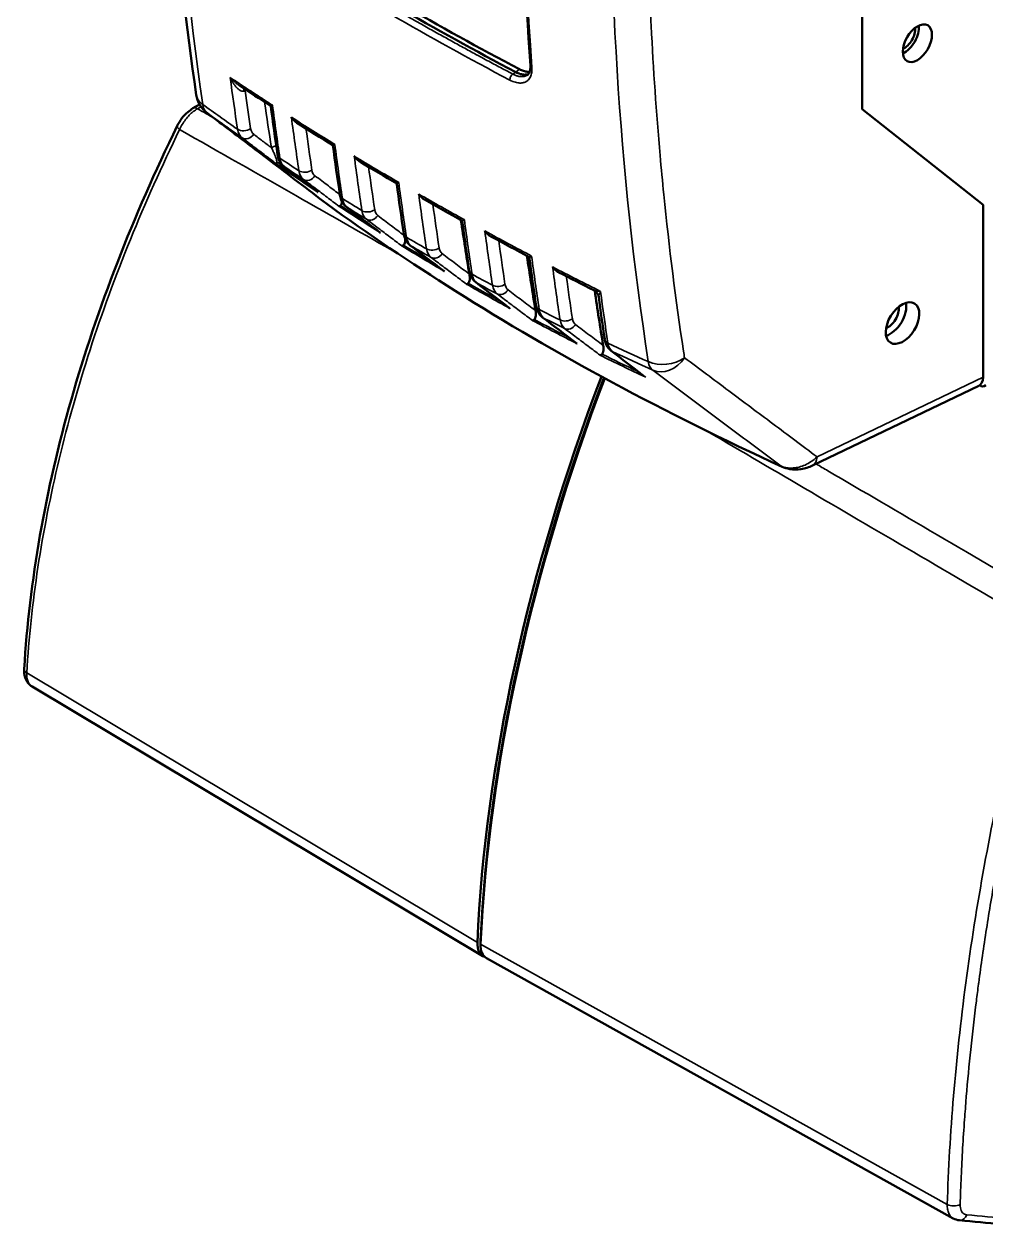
# Model space of a CAD drawing. Header units: millimetres. Extents: x 40 to 2195, y 40 to 1687.
# Drawn here: x 370.7 to 475.5, y 1177.3 to 1308.4 of the extents above; entities that cross this region are included whole.
import ezdxf

# ---------------------------------------------------------------- set-up
doc = ezdxf.new("R2010")
doc.units = ezdxf.units.MM
doc.header["$LTSCALE"] = 8
doc.layers.add('Visible (ISO)', color=7, linetype='Continuous', lineweight=50)
doc.layers.add('Visible Narrow (ISO)', color=7, linetype='Continuous', lineweight=35)

msp = doc.modelspace()

# ---------------------------------------------------------------- linework, layer by layer
at = {"layer": 'Visible (ISO)'}
for p, q in [((462.017, 1417.423), (462.017, 1299.179)), ((462.017, 1319.223), (462.017, 1299.179)), ((425.516, 1302.885), (425.516, 1302.885)), ((426.022, 1303.311), (426.022, 1303.311)), ((389.817, 1299.686), (389.093, 1299.268)), ((462.017, 1299.179), (475.189, 1288.756)), ((401.852, 1291.478), (401.852, 1291.478)), ((475.189, 1288.756), (475.189, 1269.976)), ((408.617, 1287.116), (408.617, 1287.117)), ((415.548, 1282.949), (415.548, 1282.949)), ((416.266, 1281.668), (416.266, 1281.668)), ((432.77, 1279.445), (432.77, 1279.445)), ((422.645, 1278.976), (422.645, 1278.976)), ((429.907, 1275.198), (429.907, 1275.198)), ((456.601, 1260.336), (474.73, 1269.036)), ((474.823, 1269.09), (474.952, 1269.016)), ((420.687, 1206.885), (371.568, 1236.252)), ((471.933, 1178.306), (421.067, 1206.666)), ((473.521, 1205.503), (473.521, 1205.503)), ((471.609, 1186.72), (471.609, 1186.72)), ((471.407, 1182.962), (471.407, 1182.962)), ((471.933, 1178.306), (471.933, 1178.306))]:
    msp.add_line(p, q, dxfattribs=at)
msp.add_arc((392.418, 1301.18), 3, 188.24774, 232.76038, dxfattribs=at)
for centre, major_axis, ratio, start_param, end_param in [((613.36, 1427.063), (-311.543, 43.291), 0.5622358, 0.8922734, 0.9988721), ((692.39, 1472.754), (-396.947, -0.026), 0.5773944, 0.7401706, 0.8305493), ((466.613, 1307.179), (-1.125, -1.949), 0.5773503, 0.6796738, 2.4619188), ((466.613, 1307.179), (0.825, 1.429), 0.5773503, 3.793115, 5.6316629), ((433.733, 1302.321), (6.25, -10.825), 0.5773503, 4.3734386, 4.3734641), ((389.593, 1298.402), (-0.5, 0.866), 0.5773498, 6.28314, 6.2832498), ((392.418, 1301.18), (-1.815, -2.388), 0.8274434, 6.2831845, 6.3003212), ((388.268, 1296.908), (-0.899, 0.439), 0.2850722, 6.2831203, 6.2831868), ((720.407, 1534.698), (226.186, 391.498), 0.5775493, 2.5116941, 2.5116961), ((399.303, 1294.338), (-0.989, -0.148), 0.6610189, 0.0000019, 0.0000413), ((727.467, 1530.606), (226.334, 391.753), 0.5775507, 2.511547, 2.5133314), ((406.097, 1289.948), (-0.989, -0.149), 0.661143, 0.0000033, 0.0000704), ((734.535, 1526.522), (226.362, 391.8), 0.577551, 2.5111866, 2.5288132), ((410.063, 1286.545), (-1.127, 0.782), 0.7259136, 1.5088495, 1.5841209), ((413.058, 1285.744), (-0.989, -0.149), 0.6611919, 0.0000039, 0.0000755), ((741.604, 1522.438), (226.264, 391.629), 0.5775516, 2.5109415, 2.5288117), ((420.187, 1281.727), (-0.989, -0.149), 0.661166, 6.283181, 6.2832515), ((748.673, 1518.353), (226.039, 391.238), 0.5775526, 2.5108318, 2.5286654), ((427.482, 1277.895), (-0.989, -0.148), 0.6610651, 6.2831741, 6.2832202), ((464.993, 1276.68), (1.318, 2.126), 0.5971344, 3.7390018, 5.7232066), ((464.845, 1276.765), (-0.825, -1.429), 0.5773503, 0.5876348, 2.5063218), ((434.945, 1274.251), (-0.989, -0.148), 0.6608886, 6.2831817, 6.283224), ((526.883, 1263.503), (-75.626, -130.988), 0.5773503, 4.9867457, 5.4447994), ((526.883, 1263.503), (75.378, 130.559), 0.5773503, 1.8460252, 2.3032083), ((473.774, 1270.796), (1.001, -1.736), 0.5762964, 6.239625, 7.0684295), ((527.237, 1263.299), (75.626, 130.988), 0.5773503, 1.8450797, 2.3032068), ((475.452, 1269.882), (-0.5, -0.866), 0.5773503, 6.04491, 7.1355666), ((422.2, 1209.476), (1.5, 2.598), 0.5773504, 2.3033682, 3.2597862), ((422.554, 1209.271), (1.5, 2.598), 0.5773501, 2.3033673, 3.1503249), ((478.397, 1204.478), (3.799, 6.523), 0.5740966, 2.974952, 2.9749606), ((471.916, 1193.262), (1.5, 2.598), 0.5773503, 6.0428262, 6.0428445), ((472.707, 1179.093), (-0.093, -0.996), 0.784632, 6.2830733, 6.2831122)]:
    msp.add_ellipse(centre, major_axis=major_axis, ratio=ratio, start_param=start_param, end_param=end_param, dxfattribs=at)
for centre, major_axis, ratio in [((468.027, 1306.363), (1.125, 1.949), 0.5773503), ((466.408, 1275.863), (1.318, 2.126), 0.5971344)]:
    msp.add_ellipse(centre, major_axis=major_axis, ratio=ratio, dxfattribs=at)
for points, knots in [([(389.449, 1300.75), (387.28, 1315.704), (386.019, 1331.417), (385.341, 1363.927), (385.921, 1380.794), (388.504, 1410.731), (390.088, 1423.651), (392.153, 1436.731)], [0, 0, 0, 0, 6.0402302, 6.0402302, 12.0728158, 12.0728158, 16.4986721, 16.4986721, 16.4986721, 16.4986721]), ([(425.858, 1303.939), (424.731, 1319.718), (424.55, 1336.165), (425.807, 1363.862), (426.684, 1374.872), (427.944, 1386.03)], [0, 0, 0, 0, 6.052592, 6.052592, 9.9213973, 9.9213973, 9.9213973, 9.9213973]), ([(425.645, 1303.001), (425.637, 1302.998), (425.628, 1302.995), (425.62, 1302.992), (425.497, 1302.951), (425.362, 1302.931), (425.217, 1302.933), (425.073, 1302.936), (424.919, 1302.961), (424.76, 1303.007), (424.601, 1303.053), (424.436, 1303.121), (424.271, 1303.208)], [0.5614433, 0.5614433, 0.5614433, 0.5614433, 0.57142857, 0.57142857, 0.57142857, 0.71428571, 0.71428571, 0.71428571, 0.85714286, 0.85714286, 0.85714286, 1, 1, 1, 1]), ([(425.786, 1303.257), (425.699, 1303.247), (425.607, 1303.246), (425.382, 1303.265), (425.245, 1303.293), (424.963, 1303.383), (424.818, 1303.444), (424.673, 1303.521)], [-0.1620991, -0.1620991, -0.1620991, -0.1620991, -0.1185325, -0.1185325, -0.05912308, -0.05912308, -0.000001, -0.000001, -0.000001, -0.000001]), ([(425.516, 1302.885), (425.592, 1302.935), (425.657, 1303.002), (425.76, 1303.178), (425.8, 1303.281), (425.86, 1303.554), (425.872, 1303.737), (425.858, 1303.939)], [0, 0, 0, 0, 0.08101515, 0.08101515, 0.1501692, 0.1501692, 0.23388525, 0.23388525, 0.23388525, 0.23388525]), ([(387.37, 1297.347), (387.511, 1297.636), (387.689, 1297.922), (388.082, 1298.432), (388.299, 1298.663), (388.707, 1299.017), (388.898, 1299.155), (389.093, 1299.268)], [0, 0, 0, 0, 0.0990121, 0.0990121, 0.19315394, 0.19315394, 0.26823937, 0.26823937, 0.26823937, 0.26823937]), ([(403.67, 1288.86), (401.597, 1290.436), (399.523, 1292.012), (396.627, 1294.214), (395.804, 1294.839), (393.533, 1296.565), (392.085, 1297.666), (390.637, 1298.767)], [0, 0, 0, 0, 0.47733958, 0.47733958, 0.66666667, 0.66666667, 1, 1, 1, 1]), ([(397.752, 1299.606), (397.746, 1299.602), (397.739, 1299.598), (397.68, 1299.566), (397.639, 1299.544), (397.581, 1299.516), (397.564, 1299.51), (397.56, 1299.512)], [-0.159436679, -0.159436679, -0.159436679, -0.159436679, -0.154863682, -0.154863682, -0.119530158, -0.119530158, -0.085867862, -0.085867862, -0.085867862, -0.085867862]), ([(400.404, 1297.695), (400.297, 1297.763), (400.196, 1297.845), (400.008, 1298.03), (399.922, 1298.135), (399.836, 1298.258), (399.827, 1298.273), (399.818, 1298.286)], [-0.079286449, -0.079286449, -0.079286449, -0.079286449, -0.040156935, -0.040156935, 0, 0, 0.004890817, 0.004890817, 0.004890817, 0.004890817]), ([(370.696, 1238.159), (371.265, 1247.692), (373.014, 1257.624), (378.651, 1277.469), (382.566, 1287.514), (387.37, 1297.347)], [0, 0, 0, 0, 3.4371613, 3.4371613, 6.8611253, 6.8611253, 6.8611253, 6.8611253]), ([(404.544, 1295.342), (404.541, 1295.341), (404.534, 1295.337), (404.528, 1295.333), (404.434, 1295.282), (404.363, 1295.246), (404.339, 1295.244), (404.338, 1295.244), (404.337, 1295.245)], [-0.163322139, -0.163322139, -0.163322139, -0.163322139, -0.16109611, -0.15887008, -0.15887008, -0.092112379, -0.092112379, -0.084837103, -0.084837103, -0.084837103, -0.084837103]), ([(399.016, 1292.926), (398.853, 1293.051), (398.712, 1293.208), (398.493, 1293.558), (398.412, 1293.755), (398.342, 1294.032), (398.327, 1294.106), (398.316, 1294.18)], [0, 0, 0, 0, 0.07106754, 0.07106754, 0.14336177, 0.14336177, 0.16900381, 0.16900381, 0.16900381, 0.16900381]), ([(407.273, 1293.462), (407.258, 1293.471), (407.243, 1293.48), (407.123, 1293.557), (407.024, 1293.639), (406.831, 1293.83), (406.751, 1293.931), (406.686, 1294.023), (406.677, 1294.036), (406.668, 1294.049), (406.664, 1294.055)], [-0.0642377, -0.0642377, -0.0642377, -0.0642377, -0.060285321, -0.060285321, -0.031764137, -0.031764137, 0, 0, 0.002118663, 0.004233187, 0.004233187, 0.004233187, 0.004233187]), ([(411.515, 1291.182), (411.512, 1291.181), (411.505, 1291.177), (411.499, 1291.173), (411.452, 1291.148), (411.405, 1291.122), (411.332, 1291.088), (411.308, 1291.08), (411.295, 1291.08), (411.294, 1291.081), (411.293, 1291.081)], [-0.165654203, -0.165654203, -0.165654203, -0.165654203, -0.163140284, -0.160623006, -0.160623006, -0.122713935, -0.122713935, -0.088744657, -0.088744657, -0.083129763, -0.083129763, -0.083129763, -0.083129763]), ([(405.81, 1288.536), (405.646, 1288.661), (405.505, 1288.818), (405.286, 1289.169), (405.205, 1289.367), (405.136, 1289.643), (405.121, 1289.717), (405.11, 1289.792)], [0, 0, 0, 0, 0.07114038, 0.07114038, 0.14354742, 0.14354742, 0.16918163, 0.16918163, 0.16918163, 0.16918163]), ([(414.32, 1289.334), (414.3, 1289.345), (414.281, 1289.357), (414.155, 1289.435), (414.055, 1289.516), (413.861, 1289.704), (413.779, 1289.804), (413.712, 1289.895), (413.703, 1289.908), (413.694, 1289.921), (413.69, 1289.926)], [-0.065536285, -0.065536285, -0.065536285, -0.065536285, -0.06030949, -0.06030949, -0.031807518, -0.031807518, 0, 0, 0.002112485, 0.004220754, 0.004220754, 0.004220754, 0.004220754]), ([(453.287, 1260.209), (440.544, 1266.054), (428.587, 1272.483), (412.808, 1282.437), (408.139, 1285.603), (403.682, 1288.851)], [0, 0, 0, 0, 4.848979, 4.848979, 7.0100541, 7.0100541, 7.0100541, 7.0100541]), ([(404.992, 1288.606), (404.999, 1288.603), (405.006, 1288.602), (405.022, 1288.602), (405.031, 1288.603), (405.049, 1288.607), (405.059, 1288.61), (405.081, 1288.62), (405.094, 1288.626), (405.123, 1288.643), (405.139, 1288.653), (405.162, 1288.669), (405.168, 1288.674), (405.175, 1288.679)], [0, 0, 0, 0, 0.1669923, 0.1669923, 0.3396888, 0.3396888, 0.5, 0.5, 0.7015378, 0.7015378, 0.9145204, 0.9145204, 1, 1, 1, 1]), ([(405.339, 1289.091), (405.339, 1289.089), (405.338, 1289.087), (405.329, 1288.993), (405.311, 1288.907), (405.258, 1288.771), (405.223, 1288.715), (405.175, 1288.679)], [-0.08775062, -0.08775062, -0.08775062, -0.08775062, -0.086652654, -0.086652654, -0.040632948, -0.040632948, -0.000002757, -0.000002757, -0.000002757, -0.000002757]), ([(418.665, 1287.126), (418.662, 1287.124), (418.655, 1287.12), (418.649, 1287.117), (418.6, 1287.09), (418.551, 1287.064), (418.474, 1287.028), (418.447, 1287.019), (418.431, 1287.02), (418.429, 1287.02), (418.428, 1287.021)], [-0.165152937, -0.165152937, -0.165152937, -0.165152937, -0.162641656, -0.160127109, -0.160127109, -0.1224319, -0.1224319, -0.088585082, -0.088585082, -0.08163615, -0.08163615, -0.08163615, -0.08163615]), ([(421.545, 1285.31), (421.528, 1285.319), (421.511, 1285.329), (421.495, 1285.339), (421.481, 1285.347), (421.467, 1285.355), (421.454, 1285.364), (421.427, 1285.381), (421.4, 1285.399), (421.372, 1285.419), (421.345, 1285.439), (421.318, 1285.459), (421.291, 1285.481), (421.264, 1285.503), (421.237, 1285.526), (421.211, 1285.549), (421.192, 1285.566), (421.174, 1285.583), (421.156, 1285.6), (421.127, 1285.629), (421.098, 1285.658), (421.07, 1285.689), (421.041, 1285.72), (421.014, 1285.751), (420.987, 1285.784), (420.96, 1285.816), (420.934, 1285.85), (420.908, 1285.884), (420.904, 1285.89), (420.9, 1285.896), (420.896, 1285.902)], [0.53864455, 0.53864455, 0.53864455, 0.53864455, 0.57276778, 0.57276778, 0.57276778, 0.6, 0.6, 0.6, 0.65411045, 0.65411045, 0.65411045, 0.70807638, 0.70807638, 0.70807638, 0.76226905, 0.76226905, 0.76226905, 0.8, 0.8, 0.8, 0.86286528, 0.86286528, 0.86286528, 0.92618733, 0.92618733, 0.92618733, 0.98934979, 0.98934979, 0.98934979, 0.99998521, 0.99998521, 0.99998521, 0.99998521]), ([(411.856, 1284.267), (411.856, 1284.266), (411.859, 1284.266), (411.861, 1284.265), (411.873, 1284.263), (411.89, 1284.263), (411.952, 1284.286), (411.995, 1284.311), (412.045, 1284.351)], [-0.082599489, -0.082599489, -0.082599489, -0.082599489, -0.079599847, -0.076599937, -0.076599937, -0.0420882, -0.0420882, -0.000001467, -0.000001467, -0.000001467, -0.000001467]), ([(412.209, 1285.081), (412.217, 1284.964), (412.217, 1284.853), (412.197, 1284.663), (412.18, 1284.578), (412.126, 1284.444), (412.092, 1284.388), (412.045, 1284.351)], [-0.13402341, -0.13402341, -0.13402341, -0.13402341, -0.08406705, -0.08406705, -0.03944597, -0.03944597, -0.00000034, -0.00000034, -0.00000034, -0.00000034]), ([(412.77, 1284.333), (412.607, 1284.457), (412.466, 1284.615), (412.247, 1284.966), (412.166, 1285.164), (412.097, 1285.441), (412.082, 1285.514), (412.071, 1285.588)], [0, 0, 0, 0, 0.07118822, 0.07118822, 0.14367397, 0.14367397, 0.16916889, 0.16916889, 0.16916889, 0.16916889]), ([(425.995, 1283.173), (425.988, 1283.169), (425.98, 1283.165), (425.914, 1283.128), (425.864, 1283.103), (425.786, 1283.068), (425.758, 1283.06), (425.744, 1283.064), (425.743, 1283.064), (425.742, 1283.064)], [-0.159066413, -0.159066413, -0.159066413, -0.159066413, -0.154794063, -0.154794063, -0.119493646, -0.119493646, -0.083304013, -0.083304013, -0.079967838, -0.079967838, -0.079967838, -0.079967838]), ([(428.949, 1281.391), (428.937, 1281.398), (428.924, 1281.405), (428.796, 1281.475), (428.687, 1281.555), (428.487, 1281.733), (428.395, 1281.833), (428.302, 1281.953), (428.291, 1281.967), (428.281, 1281.981)], [-0.086307485, -0.086307485, -0.086307485, -0.086307485, -0.081658631, -0.081658631, -0.040485201, -0.040485201, 0, 0, 0.005215975, 0.005215975, 0.005215975, 0.005215975]), ([(416.373, 1281.58), (416.398, 1281.56), (416.424, 1281.541), (416.456, 1281.52), (416.468, 1281.511), (416.481, 1281.503), (416.486, 1281.5)], [-0.009704626, -0.009704626, -0.009704626, -0.009704626, 0, 0, 0.00198464, 0.003969026, 0.003969026, 0.003969026, 0.003969026]), ([(419.213, 1281.2), (419.248, 1280.987), (419.261, 1280.781), (419.234, 1280.518), (419.216, 1280.435), (419.164, 1280.301), (419.13, 1280.246), (419.083, 1280.208)], [-0.16786919, -0.16786919, -0.16786919, -0.16786919, -0.08153722, -0.08153722, -0.0382831, -0.0382831, 0, 0, 0, 0]), ([(419.898, 1280.315), (419.734, 1280.44), (419.594, 1280.598), (419.375, 1280.95), (419.294, 1281.147), (419.225, 1281.424), (419.21, 1281.497), (419.199, 1281.57)], [0, 0, 0, 0, 0.07121117, 0.07121117, 0.14374129, 0.14374129, 0.1690865, 0.1690865, 0.1690865, 0.1690865]), ([(418.888, 1280.113), (418.889, 1280.113), (418.892, 1280.112), (418.894, 1280.112), (418.913, 1280.11), (418.934, 1280.115), (418.994, 1280.141), (419.035, 1280.168), (419.083, 1280.208)], [-0.073527329, -0.073527329, -0.073527329, -0.073527329, -0.071471508, -0.06941546, -0.06941546, -0.039653863, -0.039653863, -0.000002234, -0.000002234, -0.000002234, -0.000002234]), ([(433.3, 1278.703), (433.286, 1278.807), (433.254, 1278.911), (433.16, 1279.101), (433.097, 1279.189), (432.949, 1279.337), (432.862, 1279.399), (432.77, 1279.445)], [0, 0, 0, 0, 0.032874947, 0.032874947, 0.065357917, 0.065357917, 0.097513314, 0.097513314, 0.097513314, 0.097513314]), ([(427.192, 1276.484), (427.029, 1276.61), (426.888, 1276.768), (426.67, 1277.119), (426.589, 1277.317), (426.52, 1277.593), (426.506, 1277.665), (426.495, 1277.738)], [0, 0, 0, 0, 0.07120918, 0.07120918, 0.1437496, 0.1437496, 0.16879871, 0.16879871, 0.16879871, 0.16879871]), ([(423.486, 1277.568), (423.529, 1277.536), (423.567, 1277.51), (423.601, 1277.487), (423.613, 1277.479), (423.625, 1277.471), (423.63, 1277.469)], [-0.010895472, -0.010895472, -0.010895472, -0.010895472, 0, 0, 0.001638634, 0.00327689, 0.00327689, 0.00327689, 0.00327689]), ([(426.419, 1277.224), (426.452, 1277.022), (426.465, 1276.827), (426.44, 1276.569), (426.424, 1276.484), (426.372, 1276.348), (426.337, 1276.29), (426.291, 1276.25)], [-0.16296579, -0.16296579, -0.16296579, -0.16296579, -0.08127862, -0.08127862, -0.0381639, -0.0381639, -0.000001, -0.000001, -0.000001, -0.000001]), ([(426.089, 1276.145), (426.093, 1276.144), (426.097, 1276.144), (426.121, 1276.145), (426.146, 1276.152), (426.208, 1276.185), (426.247, 1276.212), (426.291, 1276.25)], [-0.073074764, -0.073074764, -0.073074764, -0.073074764, -0.067117936, -0.067117936, -0.035912676, -0.035912676, -0.000001, -0.000001, -0.000001, -0.000001]), ([(434.654, 1272.841), (434.491, 1272.966), (434.351, 1273.124), (434.132, 1273.476), (434.052, 1273.673), (433.983, 1273.949), (433.969, 1274.021), (433.958, 1274.093)], [0, 0, 0, 0, 0.07118222, 0.07118222, 0.14369882, 0.14369882, 0.16865635, 0.16865635, 0.16865635, 0.16865635]), ([(430.769, 1273.742), (430.792, 1273.725), (430.815, 1273.707), (430.873, 1273.667), (430.907, 1273.645), (430.943, 1273.623)], [0.72775338, 0.72775338, 0.72775338, 0.72775338, 0.84192152, 0.84192152, 1, 1, 1, 1]), ([(433.794, 1273.433), (433.826, 1273.237), (433.838, 1273.047), (433.814, 1272.795), (433.797, 1272.712), (433.746, 1272.577), (433.713, 1272.519), (433.667, 1272.478)], [-0.15811143, -0.15811143, -0.15811143, -0.15811143, -0.0788665, -0.0788665, -0.03705183, -0.03705183, -0.00000292, -0.00000292, -0.00000292, -0.00000292]), ([(433.46, 1272.362), (433.469, 1272.362), (433.479, 1272.363), (433.501, 1272.368), (433.513, 1272.373), (433.534, 1272.382), (433.543, 1272.387), (433.568, 1272.401), (433.584, 1272.412), (433.621, 1272.44), (433.641, 1272.456), (433.664, 1272.476), (433.665, 1272.477), (433.667, 1272.478)], [0, 0, 0, 0, 0.18182229, 0.18182229, 0.37465167, 0.37465167, 0.5, 0.5, 0.7286754, 0.7286754, 0.98259563, 0.98259563, 0.99991465, 0.99991465, 0.99991465, 0.99991465]), ([(456.598, 1260.334), (456.215, 1260.15), (455.788, 1260.023), (454.946, 1259.901), (454.52, 1259.897), (453.829, 1260.008), (453.547, 1260.09), (453.287, 1260.209)], [0, 0, 0, 0, 0.13500534, 0.13500534, 0.25843158, 0.25843158, 0.34559907, 0.34559907, 0.34559907, 0.34559907]), ([(371.568, 1236.252), (371.392, 1236.357), (371.234, 1236.498), (370.983, 1236.819), (370.886, 1237.002), (370.742, 1237.411), (370.701, 1237.644), (370.689, 1237.971), (370.69, 1238.062), (370.696, 1238.153)], [0.00000474, 0.00000474, 0.00000474, 0.00000474, 0.07075224, 0.07075224, 0.14107916, 0.14107916, 0.22053169, 0.22053169, 0.25060379, 0.25060379, 0.25060379, 0.25060379])]:
    msp.add_open_spline(points, degree=3, knots=knots, dxfattribs=at)
for points in [[(397.56, 1299.512), (396.393, 1300.266), (395.235, 1301.024), (394.085, 1301.787)], [(398.314, 1294.19), (398.05, 1295.954), (397.798, 1297.729), (397.559, 1299.513)], [(404.337, 1295.245), (403.016, 1296.056), (401.705, 1296.873), (400.404, 1297.695)], [(405.108, 1289.8), (404.837, 1291.605), (404.579, 1293.42), (404.336, 1295.246)], [(402.65, 1290.159), (401.438, 1291.082), (400.227, 1292.004), (399.016, 1292.926)], [(411.293, 1291.081), (409.943, 1291.869), (408.603, 1292.663), (407.273, 1293.462)], [(412.07, 1285.596), (411.796, 1287.414), (411.537, 1289.243), (411.291, 1291.082)], [(402.65, 1290.159), (402.667, 1290.146), (402.685, 1290.132), (402.704, 1290.12)], [(403.64, 1288.883), (403.65, 1288.875), (403.66, 1288.867), (403.67, 1288.86)], [(403.675, 1288.856), (403.663, 1288.865), (403.652, 1288.874), (403.64, 1288.883)], [(409.427, 1285.777), (408.221, 1286.697), (407.015, 1287.617), (405.81, 1288.536)], [(418.428, 1287.021), (417.049, 1287.786), (415.679, 1288.557), (414.32, 1289.334)], [(419.198, 1281.578), (418.927, 1283.383), (418.669, 1285.198), (418.425, 1287.023)], [(416.373, 1281.58), (415.171, 1282.498), (413.971, 1283.415), (412.77, 1284.333)], [(425.742, 1283.064), (424.334, 1283.807), (422.935, 1284.556), (421.545, 1285.31)], [(426.493, 1277.747), (426.229, 1279.51), (425.977, 1281.284), (425.739, 1283.066)], [(432.77, 1279.445), (431.49, 1280.089), (430.216, 1280.738), (428.949, 1281.391)], [(423.487, 1277.568), (422.29, 1278.484), (421.094, 1279.4), (419.898, 1280.315)], [(433.956, 1274.103), (433.728, 1275.629), (433.509, 1277.162), (433.3, 1278.703)], [(430.769, 1273.742), (429.576, 1274.656), (428.384, 1275.57), (427.192, 1276.484)], [(438.141, 1270.163), (436.978, 1271.055), (435.816, 1271.948), (434.654, 1272.84)], [(420.438, 1208.25), (420.429, 1208.35), (420.427, 1208.455), (420.432, 1208.563)], [(472.615, 1178.097), (472.378, 1178.119), (472.141, 1178.19), (471.933, 1178.306)], [(481.725, 1177.264), (478.699, 1177.535), (475.662, 1177.813), (472.615, 1178.097)]]:
    msp.add_open_spline(points, degree=3, dxfattribs=at)
at = {"layer": 'Visible Narrow (ISO)'}
for p, q in [((423.947, 1302.994), (424.271, 1303.208)), ((424.271, 1303.208), (424.673, 1303.521)), ((394.921, 1301.234), (394.787, 1301.167)), ((389.968, 1299.449), (389.581, 1299.225)), ((391.555, 1298.102), (391.555, 1298.102)), ((394.009, 1296.706), (394.009, 1296.706)), ((395.22, 1296.017), (395.22, 1296.017)), ((397.872, 1294.508), (397.872, 1294.508)), ((398.899, 1293.043), (398.899, 1293.043)), ((436.814, 1271.817), (436.814, 1271.817)), ((457.096, 1261.293), (475.189, 1269.976)), ((456.513, 1260.802), (456.513, 1260.802)), ((420.082, 1208.382), (370.976, 1237.742)), ((420.452, 1208.551), (420.432, 1208.563)), ((471.288, 1179.827), (420.435, 1208.178)), ((473.645, 1194.713), (473.645, 1194.713))]:
    msp.add_line(p, q, dxfattribs=at)
for centre, major_axis, ratio, start_param, end_param in [((695.693, 1547.208), (-215.008, -399.565), 0.5568231, 5.2741952, 5.6387644), ((766.385, 1506.396), (-238.778, -385.83), 0.5971678, 5.309133, 5.6737006), ((747.755, 1518.89), (228.211, 395.272), 0.5773503, 2.2176269, 2.4351949), ((692.394, 1472.235), (398.503, 0.021), 0.5773859, 3.8817833, 3.9721366), ((423.959, 1302.593), (-0.233, -0.442), 0.5506885, 3.9403342, 5.5629603), ((426.356, 1303.974), (-0.499, -0.036), 0.6211153, 6.2831844, 7.0797518), ((712.37, 1539.32), (227.99, 394.891), 0.5773503, 2.4973995, 2.5139456), ((395.126, 1300.603), (0.3, -0.954), 0.4409635, 3.6013083, 3.9995992), ((392.418, 1301.181), (-2.969, -0.431), 0.6641322, 0.0000021, 0.6100923), ((395.469, 1300.74), (0.447, -0.895), 0.5767985, 3.7715633, 3.9560983), ((712.882, 1538.645), (-227.349, -393.684), 0.5774139, 5.6434866, 5.6555943), ((389.593, 1298.402), (-0.5, 0.866), 0.5773498, 5.5152902, 6.2831397), ((660.412, 1559.323), (-341.198, -178.225), 0.7666366, 0.3637393, 0.3788609), ((392.418, 1301.18), (-1.764, -2.427), 0.6000546, 5.7181424, 6.2711563), ((660.757, 1559.043), (-340.781, -179.439), 0.767289, 0.3612606, 0.3764019), ((713.255, 1538.781), (226.375, 391.865), 0.5775151, 2.509283, 2.5241363), ((717.282, 1536.484), (-228.209, -395.269), 0.5773503, 5.6388563, 5.6558101), ((719.458, 1535.228), (228.286, 395.403), 0.5773503, 2.4972159, 2.5143137), ((388.268, 1296.908), (-0.899, 0.439), 0.2850722, 0.0000025, 0.9430839), ((394.693, 1297.491), (-0.989, -0.148), 0.6608743, 0.6216839, 2.2284203), ((396.261, 1298.653), (-1.77, -2.636), 0.5800283, 5.7126175, 6.2499396), ((395.026, 1296.865), (-0.604, -0.797), 0.8034127, 0.0303691, 1.6424553), ((396.883, 1298.165), (-1.13, -1.759), 0.5821799, 5.6969558, 6.2378419), ((720.493, 1534.999), (-228.021, -394.904), 0.5773833, 5.6426248, 5.6559191), ((398.337, 1294.535), (-0.987, -0.158), 0.6656325, 4.7781286, 5.363163), ((724.37, 1532.391), (-228.416, -395.629), 0.5773503, 5.6387269, 5.656069), ((399.303, 1294.338), (-0.989, -0.148), 0.6610189, 0.0000393, 0.6388807), ((660.267, 1559.408), (340.935, 178.52), 0.766803, 3.5377807, 3.5457868), ((726.546, 1531.135), (228.455, 395.696), 0.5773503, 2.4971103, 2.5145243), ((692.66, 1452.4), (-396.064, -0.166), 0.5776227, 0.7637287, 0.7812717), ((398.068, 1292.445), (-0.584, 0.812), 0.9043926, 4.6960993, 5.4346549), ((664.8, 1552.107), (-342.343, -172.502), 0.7636237, 0.3902114, 0.4075331), ((399.622, 1293.722), (-0.606, -0.796), 0.824988, 0.0001135, 0.0483754), ((628.065, 1620.759), (-241.493, -318.975), 0.8060467, 0.0474897, 0.0552438), ((402.938, 1294.134), (-1.743, -2.653), 0.5780879, 5.7069063, 6.2446083), ((401.371, 1292.971), (-0.989, -0.148), 0.6610509, 0.646534, 2.2281716), ((403.561, 1293.646), (-1.13, -1.76), 0.5822876, 5.6973352, 6.2383707), ((410.33, 1291.94), (-3.564, 25.515), 0.0757846, 1.5230062, 1.7068771), ((401.704, 1292.345), (-0.603, -0.798), 0.8034386, 0.0548384, 1.6418162), ((731.459, 1528.299), (-228.499, -395.771), 0.5773503, 5.638676, 5.656172), ((406.097, 1289.948), (-0.989, -0.149), 0.661143, 0.000067, 0.6637899), ((733.634, 1527.043), (228.499, 395.771), 0.5773503, 2.4970833, 2.5145794), ((692.656, 1452.368), (-396.059, -0.131), 0.5775761, 0.7890926, 0.8066358), ((404.86, 1290.468), (-1.178, -1.616), 0.6464685, 6.2718559, 6.2831871), ((664.785, 1552.236), (342.272, 172.745), 0.7637384, 3.557491, 3.5747898), ((664.32, 1552.614), (341.749, 173.204), 0.7640362, 3.5575181, 3.5684015), ((660.152, 1559.482), (340.724, 178.764), 0.7669494, 3.5632276, 3.5712269), ((407.585, 1291.204), (-1.627, -2.769), 0.5524061, 5.6821671, 6.2168042), ((406.416, 1289.331), (-0.607, -0.795), 0.8249488, 0.0001091, 0.0746277), ((627.981, 1620.747), (-241.558, -318.851), 0.810218, 0.072828, 0.0805753), ((417.34, 1287.813), (-3.565, 25.521), 0.0757831, 1.5209618, 1.7076235), ((408.216, 1288.638), (-0.989, -0.149), 0.6611522, 0.6714435, 2.2280455), ((409.803, 1289.824), (-1.74, -2.691), 0.573596, 5.7056069, 6.2409072), ((408.55, 1288.012), (-0.603, -0.798), 0.8034617, 0.079286, 1.6411668), ((410.428, 1289.336), (-1.155, -1.781), 0.5786044, 5.7043958, 6.2415848), ((738.547, 1524.207), (-228.455, -395.696), 0.5773503, 5.638703, 5.656117), ((740.722, 1522.951), (228.416, 395.629), 0.5773503, 2.4971336, 2.5144764), ((665.105, 1552.253), (343.129, 171.787), 0.7630732, 3.5874366, 3.5995994), ((413.058, 1285.744), (-0.989, -0.149), 0.6611919, 0.0000715, 0.6887939), ((414.542, 1286.997), (-1.595, -2.782), 0.5505417, 5.6759391, 6.2106649), ((692.746, 1497.352), (395.555, 59.464), 0.6611859, 3.8303716, 3.8380636), ((413.377, 1285.127), (-0.607, -0.795), 0.824912, 0.0001062, 0.1006062), ((424.653, 1283.893), (-3.682, 26.395), 0.078427, 1.5239624, 1.7038943), ((664.845, 1552.457), (342.309, 173.046), 0.7638657, 3.5831474, 3.6004274), ((627.953, 1620.743), (-241.844, -318.609), 0.814333, 0.0986513, 0.1063964), ((415.229, 1284.491), (-0.989, -0.149), 0.6611784, 0.6964557, 2.2280089), ((416.818, 1285.682), (-1.717, -2.711), 0.5711173, 5.700911, 6.2356868), ((415.563, 1283.865), (-0.602, -0.799), 0.803482, 0.1037285, 1.6405398), ((417.444, 1285.193), (-1.158, -1.783), 0.5780494, 5.7056965, 6.242576), ((745.635, 1520.114), (-228.286, -395.403), 0.5773503, 5.6388083, 5.6559063), ((747.811, 1518.858), (228.209, 395.269), 0.5773503, 2.4972636, 2.5142175), ((692.621, 1452.181), (-396.007, 0.04), 0.5772749, 0.8399906, 0.8575696), ((420.187, 1281.727), (-0.989, -0.149), 0.661166, 0.0000704, 0.7138865), ((660.152, 1559.482), (340.724, 178.764), 0.766951, 3.6153387, 3.6233379), ((421.665, 1282.976), (-1.564, -2.794), 0.5485631, 5.6695309, 6.2048325), ((748.675, 1518.595), (-227.873, -394.644), 0.5773843, 5.6421846, 5.6558293), ((664.84, 1552.482), (342.298, 173.087), 0.7638908, 3.6092061, 3.6264856), ((665.193, 1552.173), (343.297, 171.569), 0.7628812, 3.6141124, 3.6270142), ((420.506, 1281.109), (-0.608, -0.794), 0.8248774, 0.0001053, 0.1264805), ((627.98, 1620.747), (-242.355, -318.246), 0.8183862, 0.1249926, 0.1327399), ((422.408, 1280.531), (-0.989, -0.149), 0.6611299, 0.7216047, 2.2280747), ((424.001, 1281.727), (-1.694, -2.73), 0.5685562, 5.6960465, 6.2306855), ((422.742, 1279.905), (-0.601, -0.799), 0.8034998, 0.1281519, 1.639916), ((424.626, 1281.235), (-1.161, -1.784), 0.5774396, 5.706912, 6.2435762), ((752.723, 1516.022), (-227.99, -394.891), 0.5773503, 5.6389921, 5.6555382), ((427.482, 1277.895), (-0.989, -0.148), 0.6610651, 0.0000459, 0.7391069), ((660.263, 1559.41), (340.93, 178.53), 0.7667761, 3.642011, 3.650017), ((428.94, 1279.122), (-1.515, -2.786), 0.5483135, 5.6595532, 6.1972591), ((427.801, 1277.278), (-0.608, -0.794), 0.824845, 0.0001059, 0.1523219), ((628.059, 1620.762), (-243.096, -317.755), 0.8223719, 0.1518858, 0.15964), ((664.781, 1552.33), (342.233, 172.912), 0.7638204, 3.635599, 3.652896), ((664.71, 1552.285), (342.463, 172.271), 0.7634376, 3.6382494, 3.6516521), ((429.755, 1276.757), (-0.989, -0.148), 0.6610063, 0.7468889, 2.2282303), ((431.332, 1277.938), (-1.65, -2.73), 0.5679983, 5.6875828, 6.2240473), ((430.089, 1276.132), (-0.601, -0.799), 0.8035149, 0.1526009, 1.6393128), ((431.955, 1277.443), (-1.143, -1.766), 0.5800951, 5.7022372, 6.242349), ((434.945, 1274.251), (-0.989, -0.148), 0.6608886, 0.0000421, 0.7644578), ((660.398, 1559.331), (341.18, 178.259), 0.766558, 3.6688156, 3.6839372), ((436.402, 1275.478), (-1.488, -2.8), 0.5457666, 5.6542006, 6.1915189), ((435.263, 1273.634), (-0.609, -0.793), 0.8248147, 0.0001077, 0.1781607), ((660.745, 1559.05), (340.766, 179.467), 0.7672191, 3.666233, 3.6813744), ((664.815, 1552.112), (342.325, 172.549), 0.7635958, 3.6624836, 3.6798066), ((664.537, 1552.653), (342.094, 173.025), 0.7639741, 3.6627304, 3.6760949), ((440.612, 1273.356), (-2.965, -0.458), 0.6577903, 0.775803, 2.226181), ((440.612, 1273.356), (-1.232, -2.735), 0.5500401, 5.5994943, 6.1526079), ((440.612, 1273.356), (-1.797, -2.403), 0.8010274, 0.1826633, 1.6411274), ((436.85, 1270.054), (0.8, 0.6), 0.1360823, 0.4768296, 0.5366187), ((455.732, 1262.137), (0.865, -1.803), 0.5862849, 0.0000373, 0.8288017), ((454.121, 1262.027), (-0.834, -1.818), 0.4997631, 6.1561893, 6.2831026), ((371.694, 1238.099), (-0.998, 0.06), 0.5555915, 0.0000378, 0.8012184), ((471.982, 1180.198), (1, -0.03), 0.5360026, 3.9617596, 5.5141941), ((472.708, 1179.092), (-0.093, -0.996), 0.784632, 6.2831645, 7.518031), ((-1203.614, 2128.731), (-2220.636, 844.384), 0.2057052, 2.5013167, 2.5074454)]:
    msp.add_ellipse(centre, major_axis=major_axis, ratio=ratio, start_param=start_param, end_param=end_param, dxfattribs=at)
for points, knots in [([(445.551, 1407.06), (444.39, 1400.246), (443.373, 1393.484), (442.5, 1386.769), (442.491, 1386.701), (442.482, 1386.633), (442.473, 1386.565), (441.594, 1379.784), (440.86, 1373.051), (440.275, 1366.38), (440.168, 1365.153), (440.065, 1363.929), (439.968, 1362.706), (439.535, 1357.281), (439.201, 1351.898), (438.966, 1346.562), (438.857, 1344.092), (438.769, 1341.633), (438.703, 1339.184), (438.594, 1335.15), (438.542, 1331.144), (438.549, 1327.17), (438.554, 1323.519), (438.609, 1319.895), (438.712, 1316.298), (438.79, 1313.603), (438.894, 1310.923), (439.026, 1308.259), (439.262, 1303.5), (439.585, 1298.792), (439.996, 1294.142), (440.121, 1292.716), (440.255, 1291.296), (440.397, 1289.882), (440.978, 1284.098), (441.695, 1278.406), (442.548, 1272.803), (442.584, 1272.565), (442.621, 1272.327), (442.658, 1272.089)], [0.00000116, 0.00000116, 0.00000116, 0.00000116, 0.14142464, 0.14142464, 0.14142464, 0.14285714, 0.14285714, 0.14285714, 0.28571429, 0.28571429, 0.28571429, 0.31198071, 0.31198071, 0.31198071, 0.42857143, 0.42857143, 0.42857143, 0.48253403, 0.48253403, 0.48253403, 0.57142857, 0.57142857, 0.57142857, 0.6530896, 0.6530896, 0.6530896, 0.71428571, 0.71428571, 0.71428571, 0.82363036, 0.82363036, 0.82363036, 0.85714286, 0.85714286, 0.85714286, 0.99417722, 0.99417722, 0.99417722, 0.99999877, 0.99999877, 0.99999877, 0.99999877]), ([(398.526, 1317.671), (398.982, 1317.383), (399.45, 1317.088), (400.404, 1316.492), (400.888, 1316.19), (401.63, 1315.731), (401.877, 1315.579), (402.159, 1315.406), (402.189, 1315.387), (402.659, 1315.098), (403.109, 1314.823), (404.026, 1314.264), (404.494, 1313.981), (405.444, 1313.408), (405.926, 1313.119), (406.429, 1312.819), (406.445, 1312.81), (406.98, 1312.49), (407.506, 1312.179), (408.563, 1311.555), (409.095, 1311.244), (410.09, 1310.664), (410.553, 1310.395), (411.021, 1310.125), (411.024, 1310.123), (411.551, 1309.819), (412.077, 1309.518), (413.13, 1308.916), (413.659, 1308.616), (414.674, 1308.044), (415.161, 1307.77), (415.667, 1307.488), (415.689, 1307.475), (416.187, 1307.197), (416.66, 1306.935), (417.601, 1306.414), (418.07, 1306.157), (419.005, 1305.645), (419.471, 1305.391), (419.97, 1305.12), (420.014, 1305.097), (420.096, 1305.052), (420.134, 1305.032), (420.69, 1304.73), (421.195, 1304.458), (422.192, 1303.925), (422.683, 1303.663), (423.427, 1303.269), (423.689, 1303.13), (423.947, 1302.994)], [0, 0, 0, 0, 0.06646387, 0.06646387, 0.13121736, 0.13121736, 0.16282072, 0.16282072, 0.16666667, 0.16666667, 0.22175131, 0.22175131, 0.27667733, 0.27667733, 0.33160335, 0.33160335, 0.33333333, 0.33333333, 0.39181889, 0.39181889, 0.44989734, 0.44989734, 0.5, 0.5, 0.50035924, 0.50035924, 0.55690193, 0.55690193, 0.61383796, 0.61383796, 0.66666667, 0.66666667, 0.66911086, 0.66911086, 0.72110534, 0.72110534, 0.77384983, 0.77384983, 0.82809549, 0.82809549, 0.83333333, 0.83333333, 0.83790042, 0.83790042, 0.90025177, 0.90025177, 0.96435123, 0.96435123, 0.99999766, 0.99999766, 0.99999766, 0.99999766]), ([(423.947, 1302.994), (424.004, 1302.964), (424.06, 1302.937), (424.163, 1302.89), (424.211, 1302.871), (424.313, 1302.832), (424.368, 1302.813), (424.435, 1302.793), (424.449, 1302.789), (424.511, 1302.772), (424.557, 1302.761), (424.642, 1302.744), (424.681, 1302.738), (424.763, 1302.727), (424.805, 1302.723), (424.859, 1302.72), (424.872, 1302.72), (424.932, 1302.718), (424.977, 1302.72), (425.044, 1302.725), (425.067, 1302.727), (425.132, 1302.736), (425.172, 1302.743), (425.214, 1302.753), (425.217, 1302.754), (425.259, 1302.765), (425.294, 1302.776), (425.346, 1302.796), (425.363, 1302.803), (425.413, 1302.825), (425.444, 1302.841), (425.475, 1302.859), (425.477, 1302.861), (425.492, 1302.869), (425.504, 1302.877), (425.516, 1302.885)], [0, 0, 0, 0, 0.02801836, 0.02801836, 0.05284743, 0.05284743, 0.08287625, 0.08287625, 0.09090909, 0.09090909, 0.11887967, 0.11887967, 0.14359639, 0.14359639, 0.1724358, 0.1724358, 0.18181818, 0.18181818, 0.21551086, 0.21551086, 0.23467957, 0.23467957, 0.26925503, 0.26925503, 0.27272727, 0.27272727, 0.30746872, 0.30746872, 0.32561084, 0.32561084, 0.36132064, 0.36132064, 0.36363636, 0.36363636, 0.3789868, 0.3789868, 0.3789868, 0.3789868]), ([(397.752, 1299.606), (397.228, 1299.944), (396.188, 1300.618), (394.654, 1301.623), (393.65, 1302.29), (393.151, 1302.622)], [0.00000609, 0.00000609, 0.00000609, 0.00000609, 0.33333333, 0.66666667, 0.99999319, 0.99999319, 0.99999319, 0.99999319]), ([(394.612, 1301.127), (394.591, 1301.124), (394.57, 1301.122), (394.538, 1301.122), (394.53, 1301.122), (394.496, 1301.124), (394.469, 1301.128), (394.434, 1301.135), (394.427, 1301.137), (394.393, 1301.146), (394.366, 1301.154), (394.328, 1301.169), (394.318, 1301.173), (394.271, 1301.194), (394.232, 1301.215), (394.152, 1301.263), (394.112, 1301.291), (394.03, 1301.355), (393.988, 1301.39), (393.907, 1301.466), (393.867, 1301.505), (393.824, 1301.552), (393.82, 1301.557), (393.782, 1301.598), (393.748, 1301.638), (393.704, 1301.692), (393.694, 1301.704), (393.652, 1301.758), (393.619, 1301.802), (393.575, 1301.864), (393.563, 1301.881), (393.521, 1301.942), (393.491, 1301.988), (393.446, 1302.06), (393.431, 1302.084), (393.391, 1302.152), (393.365, 1302.196), (393.32, 1302.277), (393.301, 1302.313), (393.258, 1302.397), (393.233, 1302.446), (393.189, 1302.538), (393.17, 1302.58), (393.151, 1302.622)], [0.00000008, 0.00000008, 0.00000008, 0.00000008, 0.06028189, 0.06028189, 0.08333333, 0.08333333, 0.14848965, 0.14848965, 0.16666667, 0.16666667, 0.22830995, 0.22830995, 0.25, 0.25, 0.33333333, 0.33333333, 0.41666667, 0.41666667, 0.5, 0.5, 0.57593369, 0.57593369, 0.58333333, 0.58333333, 0.64869269, 0.64869269, 0.66666667, 0.66666667, 0.72816189, 0.72816189, 0.75, 0.75, 0.80617415, 0.80617415, 0.83333333, 0.83333333, 0.88147997, 0.88147997, 0.91666667, 0.91666667, 0.96329601, 0.96329601, 0.9999755, 0.9999755, 0.9999755, 0.9999755]), ([(394.085, 1301.787), (394.057, 1301.805), (394.029, 1301.825), (393.987, 1301.854), (393.974, 1301.863), (393.914, 1301.907), (393.866, 1301.943), (393.801, 1301.995), (393.785, 1302.008), (393.723, 1302.058), (393.678, 1302.096), (393.611, 1302.155), (393.589, 1302.174), (393.528, 1302.23), (393.488, 1302.268), (393.419, 1302.336), (393.39, 1302.364), (393.322, 1302.434), (393.283, 1302.476), (393.213, 1302.553), (393.182, 1302.587), (393.151, 1302.622)], [0.61112958, 0.61112958, 0.61112958, 0.61112958, 0.6496541, 0.6496541, 0.66666667, 0.66666667, 0.72915867, 0.72915867, 0.75, 0.75, 0.80706464, 0.80706464, 0.83333333, 0.83333333, 0.88235924, 0.88235924, 0.91666667, 0.91666667, 0.96373247, 0.96373247, 0.99998532, 0.99998532, 0.99998532, 0.99998532]), ([(389.581, 1299.225), (389.431, 1299.139), (389.128, 1298.932), (388.686, 1298.529), (388.277, 1298.051), (387.918, 1297.52), (387.723, 1297.146), (387.639, 1296.958)], [0.00000031, 0.00000031, 0.00000031, 0.00000031, 0.2, 0.4, 0.6, 0.8, 1, 1, 1, 1]), ([(404.544, 1295.342), (403.731, 1295.84), (402.931, 1296.334), (401.356, 1297.316), (400.581, 1297.803), (399.818, 1298.286)], [0.00000302, 0.00000302, 0.00000302, 0.00000302, 0.5, 0.5, 0.99996885, 0.99996885, 0.99996885, 0.99996885]), ([(411.43, 1283.432), (407.837, 1285.474), (404.153, 1287.569), (400.306, 1289.756), (396.255, 1292.06), (392.023, 1294.466), (387.639, 1296.958)], [0.51260226, 0.51260226, 0.51260226, 0.51260226, 0.75, 0.75, 0.75, 1, 1, 1, 1]), ([(395.708, 1296.438), (396.033, 1296.191), (396.358, 1295.945), (397.007, 1295.453), (397.331, 1295.208), (397.655, 1294.962)], [0, 0, 0, 0, 0.5, 0.5, 1, 1, 1, 1]), ([(398.298, 1293.131), (397.869, 1293.457), (397.439, 1293.783), (397.01, 1294.107), (396.581, 1294.432), (396.153, 1294.757), (395.724, 1295.081), (395.296, 1295.406), (394.869, 1295.73), (394.442, 1296.053)], [0, 0, 0, 0, 0.33333333, 0.33333333, 0.33333333, 0.66666667, 0.66666667, 0.66666667, 1, 1, 1, 1]), ([(399.05, 1292.902), (398.965, 1292.967), (398.814, 1293.124), (398.651, 1293.438), (398.588, 1293.693), (398.568, 1293.829)], [0.00000071, 0.00000071, 0.00000071, 0.00000071, 0.33333333, 0.66666667, 0.99996723, 0.99996723, 0.99996723, 0.99996723]), ([(398.298, 1293.131), (398.271, 1293.156), (398.234, 1293.224), (398.228, 1293.322), (398.232, 1293.378)], [0, 0, 0, 0, 0.5, 0.999777, 0.999777, 0.999777, 0.999777]), ([(398.298, 1293.131), (398.377, 1293.079), (398.544, 1292.999), (398.721, 1292.966), (398.811, 1292.96)], [0, 0, 0, 0, 0.5, 0.99999271, 0.99999271, 0.99999271, 0.99999271]), ([(399.05, 1292.902), (399.457, 1292.592), (399.863, 1292.283), (400.27, 1291.973), (400.676, 1291.664), (401.082, 1291.355), (401.487, 1291.046), (401.893, 1290.737), (402.299, 1290.428), (402.704, 1290.119)], [0, 0, 0, 0, 0.3333333, 0.3333333, 0.3333333, 0.6666667, 0.6666667, 0.6666667, 1, 1, 1, 1]), ([(404.992, 1288.606), (404.563, 1288.931), (404.133, 1289.256), (403.276, 1289.904), (402.847, 1290.228), (401.991, 1290.876), (401.564, 1291.199), (401.137, 1291.522)], [0, 0, 0, 0, 0.3333333, 0.3333333, 0.6666667, 0.6666667, 1, 1, 1, 1]), ([(402.386, 1291.918), (402.875, 1291.548), (403.363, 1291.179), (403.849, 1290.811), (404.266, 1290.496), (404.683, 1290.181), (405.098, 1289.866)], [0, 0, 0, 0, 0.5, 0.5, 0.5, 0.92853977, 0.92853977, 0.92853977, 0.92853977]), ([(405.861, 1288.501), (406.267, 1288.19), (406.674, 1287.881), (407.079, 1287.571), (407.485, 1287.261), (407.891, 1286.952), (408.296, 1286.643), (408.701, 1286.334), (409.106, 1286.025), (409.511, 1285.716)], [0, 0, 0, 0, 0.33333333, 0.33333333, 0.33333333, 0.66666667, 0.66666667, 0.66666667, 0.99999984, 0.99999984, 0.99999984, 0.99999984]), ([(411.856, 1284.267), (411.426, 1284.591), (410.997, 1284.915), (410.139, 1285.563), (409.71, 1285.886), (408.854, 1286.533), (408.427, 1286.856), (408, 1287.178)], [0, 0, 0, 0, 0.3333333, 0.3333333, 0.6666667, 0.6666667, 1, 1, 1, 1]), ([(409.232, 1287.585), (409.725, 1287.213), (410.216, 1286.842), (410.707, 1286.471), (411.173, 1286.119), (411.639, 1285.767), (412.103, 1285.416)], [0, 0, 0, 0, 0.5, 0.5, 0.5, 0.97547113, 0.97547113, 0.97547113, 0.97547113]), ([(425.995, 1283.173), (425.158, 1283.613), (424.314, 1284.06), (422.615, 1284.97), (421.758, 1285.432), (420.896, 1285.902)], [0.00000855, 0.00000855, 0.00000855, 0.00000855, 0.5, 0.5, 0.99999572, 0.99999572, 0.99999572, 0.99999572]), ([(412.839, 1284.286), (413.245, 1283.976), (413.651, 1283.666), (414.056, 1283.356), (414.461, 1283.047), (414.866, 1282.737), (415.272, 1282.428), (415.677, 1282.118), (416.081, 1281.809), (416.486, 1281.5)], [0, 0, 0, 0, 0.3333333, 0.3333333, 0.3333333, 0.6666667, 0.6666667, 0.6666667, 1, 1, 1, 1]), ([(418.888, 1280.113), (418.458, 1280.437), (418.029, 1280.761), (417.17, 1281.408), (416.742, 1281.731), (415.885, 1282.377), (415.458, 1282.699), (415.03, 1283.021)], [0, 0, 0, 0, 0.3333333, 0.3333333, 0.6666667, 0.6666667, 1, 1, 1, 1]), ([(416.245, 1283.439), (416.742, 1283.064), (417.237, 1282.69), (417.732, 1282.317), (418.227, 1281.944), (418.721, 1281.572), (419.213, 1281.2)], [0, 0, 0, 0, 0.5, 0.5, 0.5, 1, 1, 1, 1]), ([(419.986, 1280.258), (420.391, 1279.948), (420.796, 1279.638), (421.201, 1279.328), (421.606, 1279.018), (422.011, 1278.708), (422.416, 1278.398), (422.821, 1278.088), (423.226, 1277.778), (423.63, 1277.469)], [0, 0, 0, 0, 0.3333333, 0.3333333, 0.3333333, 0.6666667, 0.6666667, 0.6666667, 1, 1, 1, 1]), ([(426.089, 1276.145), (425.659, 1276.469), (425.229, 1276.792), (424.37, 1277.439), (423.941, 1277.762), (423.084, 1278.407), (422.656, 1278.729), (422.228, 1279.051)], [0, 0, 0, 0, 0.3333333, 0.3333333, 0.6666667, 0.6666667, 1, 1, 1, 1]), ([(423.424, 1279.478), (423.926, 1279.101), (424.426, 1278.724), (424.925, 1278.349), (425.424, 1277.973), (425.922, 1277.598), (426.419, 1277.224)], [0, 0, 0, 0, 0.5, 0.5, 0.5, 1, 1, 1, 1]), ([(433.505, 1279.324), (433.447, 1279.324), (433.392, 1279.326), (433.33, 1279.329), (433.32, 1279.329), (433.304, 1279.33), (433.3, 1279.331), (433.254, 1279.334), (433.215, 1279.337), (433.167, 1279.343), (433.154, 1279.344), (433.135, 1279.347), (433.127, 1279.348), (433.08, 1279.354), (433.044, 1279.361), (433.007, 1279.368), (433.005, 1279.369), (432.992, 1279.371), (432.983, 1279.374), (432.942, 1279.383), (432.913, 1279.391), (432.875, 1279.403), (432.865, 1279.406), (432.832, 1279.418), (432.811, 1279.426), (432.785, 1279.438), (432.777, 1279.442), (432.77, 1279.445)], [0.00001471, 0.00001471, 0.00001471, 0.00001471, 0.06865648, 0.06865648, 0.08333333, 0.08333333, 0.08984912, 0.08984912, 0.14711782, 0.14711782, 0.16666667, 0.16666667, 0.17970981, 0.17970981, 0.24500559, 0.24500559, 0.25, 0.25, 0.26955806, 0.26955806, 0.33333333, 0.33333333, 0.35942003, 0.35942003, 0.41666667, 0.41666667, 0.43909993, 0.43909993, 0.43909993, 0.43909993]), ([(433.505, 1279.324), (433.489, 1279.293), (433.475, 1279.263), (433.45, 1279.212), (433.44, 1279.19), (433.419, 1279.142), (433.407, 1279.115), (433.389, 1279.072), (433.382, 1279.055), (433.365, 1279.011), (433.356, 1278.985), (433.344, 1278.95), (433.34, 1278.939), (433.329, 1278.903), (433.323, 1278.881), (433.316, 1278.852), (433.314, 1278.845), (433.308, 1278.816), (433.304, 1278.797), (433.301, 1278.774), (433.301, 1278.769), (433.298, 1278.745), (433.298, 1278.728), (433.299, 1278.712), (433.3, 1278.71), (433.3, 1278.707), (433.3, 1278.705), (433.3, 1278.703)], [0.00002455, 0.00002455, 0.00002455, 0.00002455, 0.04662288, 0.04662288, 0.08333333, 0.08333333, 0.13148858, 0.13148858, 0.16666667, 0.16666667, 0.22283804, 0.22283804, 0.25, 0.25, 0.31149657, 0.31149657, 0.33333333, 0.33333333, 0.39869228, 0.39869228, 0.41666667, 0.41666667, 0.4926007, 0.4926007, 0.5, 0.5, 0.51048259, 0.51048259, 0.51048259, 0.51048259]), ([(427.299, 1276.417), (427.703, 1276.108), (428.107, 1275.798), (428.512, 1275.487), (428.916, 1275.177), (429.322, 1274.866), (429.727, 1274.556), (430.132, 1274.245), (430.538, 1273.934), (430.943, 1273.623)], [0, 0, 0, 0, 0.3333333, 0.3333333, 0.3333333, 0.6666667, 0.6666667, 0.6666667, 1, 1, 1, 1]), ([(433.46, 1272.362), (433.029, 1272.686), (432.599, 1273.01), (431.738, 1273.656), (431.309, 1273.979), (430.45, 1274.624), (430.021, 1274.946), (429.593, 1275.268)], [0, 0, 0, 0, 0.3333333, 0.3333333, 0.6666667, 0.6666667, 1, 1, 1, 1]), ([(430.771, 1275.705), (431.277, 1275.324), (431.782, 1274.945), (432.286, 1274.566), (432.79, 1274.188), (433.292, 1273.81), (433.794, 1273.433)], [0, 0, 0, 0, 0.5, 0.5, 0.5, 1, 1, 1, 1]), ([(434.78, 1272.764), (435.186, 1272.452), (435.591, 1272.141), (436.402, 1271.518), (436.807, 1271.207), (437.617, 1270.585), (438.021, 1270.275), (438.425, 1269.964)], [0, 0, 0, 0, 0.3333333, 0.3333333, 0.6666667, 0.6666667, 1, 1, 1, 1]), ([(439.195, 1270.732), (440.749, 1269.57), (442.302, 1268.408), (445.41, 1266.084), (446.964, 1264.923), (450.071, 1262.599), (451.625, 1261.438), (453.179, 1260.276)], [0, 0, 0, 0, 0.3333333, 0.3333333, 0.6666667, 0.6666667, 1, 1, 1, 1]), ([(445.085, 1264.104), (445.113, 1264.088), (445.141, 1264.071), (445.169, 1264.055), (448.876, 1261.883), (452.626, 1259.686), (456.476, 1257.43), (460.326, 1255.174), (464.276, 1252.859), (468.411, 1250.436), (472.545, 1248.013), (476.865, 1245.483), (481.34, 1242.86)], [0.24811806, 0.24811806, 0.24811806, 0.24811806, 0.25, 0.25, 0.25, 0.5, 0.5, 0.5, 0.75, 0.75, 0.75, 1, 1, 1, 1]), ([(453.179, 1260.276), (453.296, 1260.224), (453.555, 1260.134), (454.009, 1260.058), (454.537, 1260.058), (455.133, 1260.155), (455.786, 1260.374), (456.464, 1260.739), (456.897, 1261.09), (457.096, 1261.293)], [0.00000005, 0.00000005, 0.00000005, 0.00000005, 0.14285714, 0.28571429, 0.42857143, 0.57142857, 0.71428571, 0.85714286, 1, 1, 1, 1]), ([(456.991, 1260.523), (457.42, 1260.271), (457.851, 1260.018), (458.283, 1259.765), (462.127, 1257.515), (466.07, 1255.205), (470.196, 1252.789), (474.322, 1250.373), (478.631, 1247.849), (483.096, 1245.234)], [0.47188366, 0.47188366, 0.47188366, 0.47188366, 0.5, 0.5, 0.5, 0.75, 0.75, 0.75, 1, 1, 1, 1]), ([(472.689, 1179.804), (472.72, 1180.816), (472.758, 1181.833), (472.849, 1183.882), (472.902, 1184.912), (473.024, 1186.986), (473.092, 1188.029), (473.225, 1189.86), (473.286, 1190.646), (473.355, 1191.48), (473.359, 1191.525), (473.505, 1193.273), (473.666, 1194.991), (474.03, 1198.47), (474.233, 1200.229), (474.532, 1202.61), (474.611, 1203.221), (474.698, 1203.875), (474.704, 1203.919), (474.97, 1205.912), (475.254, 1207.876), (475.868, 1211.811), (476.198, 1213.78), (476.595, 1216.006), (476.639, 1216.251), (476.708, 1216.632), (476.733, 1216.769), (477.005, 1218.262), (477.264, 1219.624), (477.811, 1222.39), (478.1, 1223.796), (478.7, 1226.614), (479.012, 1228.025), (479.389, 1229.671), (479.442, 1229.904), (479.756, 1231.26), (480.023, 1232.385), (480.572, 1234.637), (480.854, 1235.764), (481.433, 1238.02), (481.729, 1239.148), (482.234, 1241.026), (482.438, 1241.773), (482.646, 1242.522)], [0, 0, 0, 0, 0.0527259, 0.0527259, 0.1055303, 0.1055303, 0.158349, 0.158349, 0.1977539, 0.1977539, 0.2, 0.2, 0.2849887, 0.2849887, 0.3706017, 0.3706017, 0.4, 0.4, 0.4020757, 0.4020757, 0.495775, 0.495775, 0.5885432, 0.5885432, 0.6, 0.6, 0.6063935, 0.6063935, 0.6697975, 0.6697975, 0.7348987, 0.7348987, 0.8, 0.8, 0.8107264, 0.8107264, 0.8624487, 0.8624487, 0.914186, 0.914186, 0.9658421, 0.9658421, 1, 1, 1, 1]), ([(370.976, 1237.742), (370.966, 1237.559), (370.98, 1237.21), (371.105, 1236.765), (371.309, 1236.446), (371.484, 1236.302), (371.568, 1236.252)], [0.00000602, 0.00000602, 0.00000602, 0.00000602, 0.2, 0.4, 0.6, 0.75417335, 0.75417335, 0.75417335, 0.75417335]), ([(471.933, 1178.306), (471.838, 1178.359), (471.651, 1178.507), (471.435, 1178.839), (471.303, 1179.289), (471.282, 1179.642), (471.288, 1179.827)], [0.22995356, 0.22995356, 0.22995356, 0.22995356, 0.4, 0.6, 0.8, 0.99999503, 0.99999503, 0.99999503, 0.99999503]), ([(473.415, 1178.696), (473.323, 1178.704), (473.24, 1178.727), (473.163, 1178.765), (473.086, 1178.802), (473.015, 1178.854), (472.954, 1178.92), (472.893, 1178.985), (472.842, 1179.063), (472.801, 1179.153), (472.761, 1179.243), (472.73, 1179.345), (472.712, 1179.454), (472.693, 1179.563), (472.685, 1179.679), (472.689, 1179.804)], [0.00000015, 0.00000015, 0.00000015, 0.00000015, 0.2, 0.2, 0.2, 0.4, 0.4, 0.4, 0.6, 0.6, 0.6, 0.8, 0.8, 0.8, 1, 1, 1, 1])]:
    msp.add_open_spline(points, degree=3, knots=knots, dxfattribs=at)
for points in [[(423.623, 1302.346), (423.841, 1302.231), (424.24, 1302.075), (424.735, 1302.005), (425.126, 1302.054), (425.427, 1302.183), (425.651, 1302.366), (425.812, 1302.581), (425.92, 1302.812), (425.988, 1303.05), (426.023, 1303.28), (426.034, 1303.504), (426.029, 1303.654), (426.023, 1303.728)], [(394.787, 1301.167), (394.76, 1301.159), (394.704, 1301.144), (394.643, 1301.132), (394.612, 1301.127)], [(391.38, 1298.202), (390.783, 1298.541), (390.183, 1298.882), (389.581, 1299.225)], [(387.639, 1296.958), (385.697, 1292.977), (382.115, 1284.979), (377.708, 1272.946), (374.33, 1260.99), (372.018, 1249.213), (371.201, 1241.528), (370.976, 1237.742)], [(398.232, 1293.378), (398.235, 1293.416), (398.228, 1293.51), (398.184, 1293.702), (398.107, 1293.939), (397.997, 1294.225), (397.851, 1294.561), (397.725, 1294.822), (397.655, 1294.962)], [(398.811, 1292.96), (398.839, 1292.98), (398.866, 1293.005), (398.89, 1293.032)], [(398.811, 1292.96), (399.367, 1292.574), (399.925, 1292.19), (400.485, 1291.807)], [(403.67, 1288.86), (407.289, 1286.223), (414.789, 1281.07), (426.801, 1273.724), (439.562, 1266.768), (448.561, 1262.394), (453.179, 1260.276)], [(442.658, 1272.089), (444.262, 1270.889), (447.471, 1268.49), (452.284, 1264.891), (455.492, 1262.492), (457.096, 1261.293)], [(437.44, 1270.701), (437.458, 1270.675), (437.477, 1270.65), (437.495, 1270.626)], [(437.495, 1270.626), (437.621, 1270.507), (437.903, 1270.276), (438.242, 1270.063), (438.425, 1269.964)], [(438.141, 1270.163), (438.23, 1270.094), (438.325, 1270.027), (438.425, 1269.964)], [(471.288, 1179.827), (471.405, 1183.675), (471.859, 1191.57), (473.2, 1203.907), (475.209, 1216.654), (477.888, 1229.685), (480.116, 1238.465), (481.34, 1242.86)]]:
    msp.add_open_spline(points, degree=3, dxfattribs=at)

doc.saveas('drawing.dxf')
